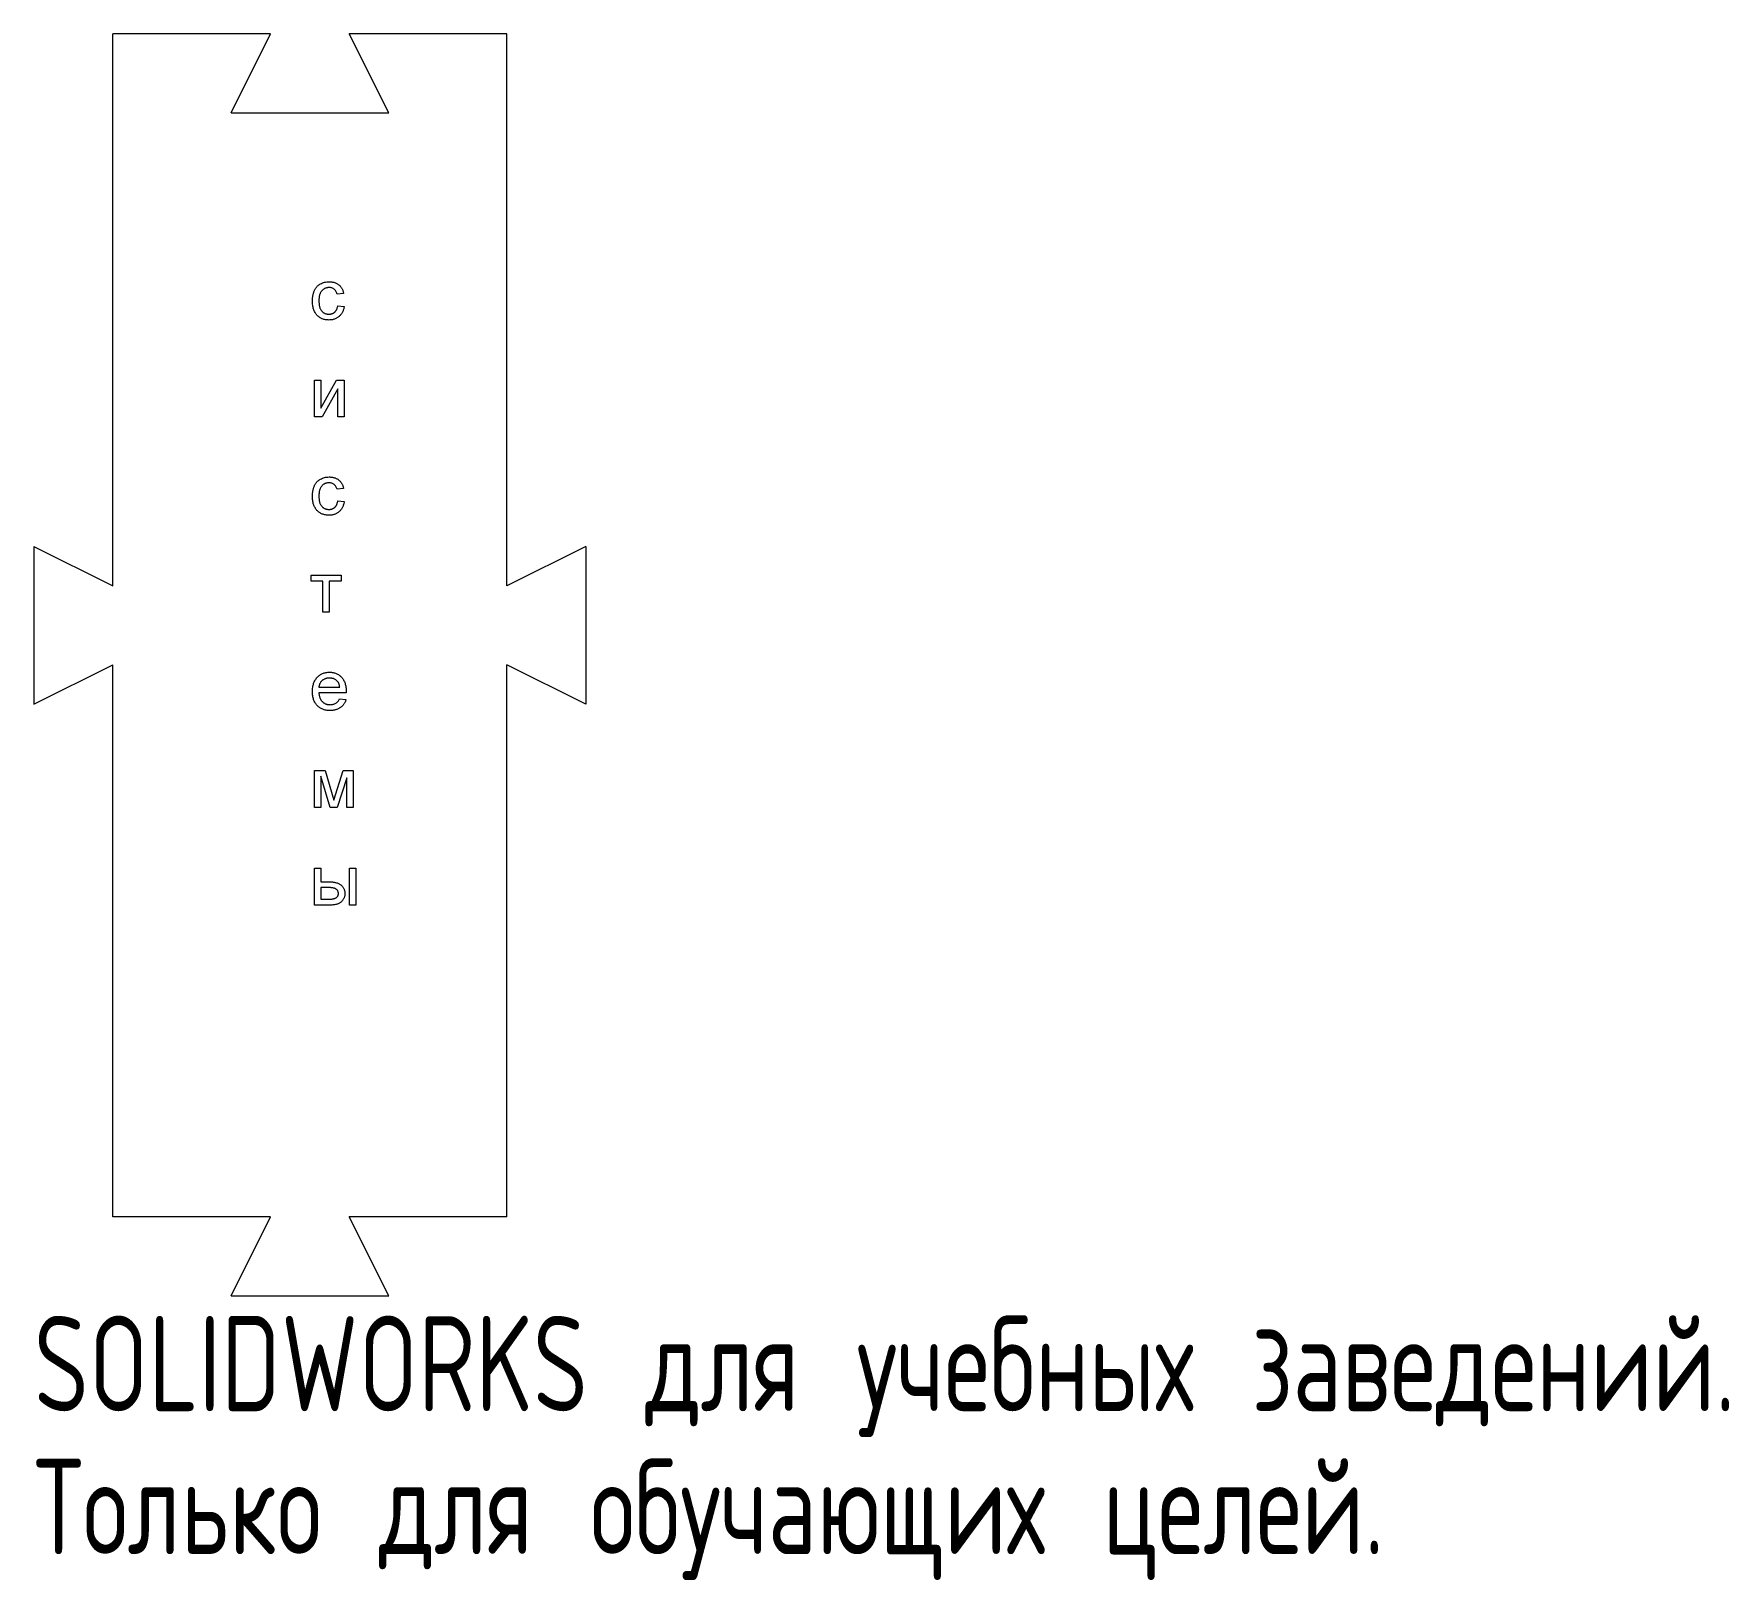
# Model space of a CAD drawing. Header units: millimetres. Extents: x -14 to 72, y -35.9 to 42.5.
import ezdxf

# ---------------------------------------------------------------- set-up
doc = ezdxf.new("R2010")
doc.units = ezdxf.units.MM
doc.styles.add('SLDTEXTSTYLE0', font='TXT', dxfattribs={"width": 0.7, "bigfont": 'bigfont'})

msp = doc.modelspace()

# ---------------------------------------------------------------- linework, layer by layer
at = {"color": 7, "linetype": 'Continuous', "lineweight": 15}
for p, q in [((-10, 14.5), (-10, 42.5)), ((-2, 42.5), (-10, 42.5)), ((-4, 38.5), (-2, 42.5)), ((4, 38.5), (2, 42.5)), ((10, 42.5), (2, 42.5)), ((10, 14.5), (10, 42.5)), ((-4, 38.5), (4, 38.5)), ((1.712, 29.339), (1.383, 29.306)), ((1.416, 28.713), (1.745, 28.68)), ((0.23, 24.947), (0.56, 24.947)), ((0.23, 23.071), (0.23, 24.947)), ((0.56, 23.516), (1.348, 24.947)), ((0.56, 24.947), (0.56, 23.516)), ((1.348, 24.947), (1.745, 24.947)), ((1.745, 24.947), (1.745, 23.071)), ((1.416, 24.493), (0.633, 23.071)), ((1.416, 23.071), (1.416, 24.493)), ((0.633, 23.071), (0.23, 23.071)), ((1.745, 23.071), (1.416, 23.071)), ((1.712, 19.436), (1.383, 19.404)), ((1.416, 18.811), (1.745, 18.778)), ((-14, 16.5), (-14, 8.5)), ((-14, 16.5), (-10, 14.5)), ((14, 16.5), (10, 14.5)), ((14, 16.5), (14, 8.5)), ((0.066, 15.045), (1.581, 15.045)), ((0.066, 14.749), (0.066, 15.045)), ((0.659, 14.749), (0.066, 14.749)), ((0.659, 13.168), (0.659, 14.749)), ((0.988, 14.749), (0.988, 13.168)), ((1.581, 14.749), (0.988, 14.749)), ((1.581, 15.045), (1.581, 14.749)), ((0.988, 13.168), (0.659, 13.168)), ((-14, 8.5), (-10, 10.5)), ((-10, -17.5), (-10, 10.5)), ((14, 8.5), (10, 10.5)), ((10, -17.5), (10, 10.5)), ((0.461, 9.369), (1.515, 9.369)), ((1.842, 9.073), (0.461, 9.073)), ((1.511, 8.777), (1.834, 8.744)), ((0.23, 5.142), (0.769, 5.142)), ((0.23, 3.266), (0.23, 5.142)), ((0.56, 4.849), (0.56, 3.266)), ((1.023, 3.266), (0.56, 4.849)), ((0.769, 5.142), (1.213, 3.64)), ((1.213, 3.64), (1.694, 5.142)), ((1.877, 4.777), (1.393, 3.266)), ((1.694, 5.142), (2.206, 5.142)), ((1.877, 3.266), (1.877, 4.777)), ((2.206, 5.142), (2.206, 3.266)), ((0.56, 3.266), (0.23, 3.266)), ((1.393, 3.266), (1.023, 3.266)), ((2.206, 3.266), (1.877, 3.266)), ((0.23, 0.191), (0.56, 0.191)), ((0.23, -1.686), (0.23, 0.191)), ((0.56, 0.191), (0.56, -0.5)), ((2.009, 0.191), (2.338, 0.191)), ((2.009, -1.686), (2.009, 0.191)), ((2.338, 0.191), (2.338, -1.686)), ((0.56, -0.5), (0.961, -0.5)), ((0.56, -0.797), (0.56, -1.389)), ((0.934, -0.797), (0.56, -0.797)), ((1.029, -1.686), (0.23, -1.686)), ((0.56, -1.389), (0.892, -1.389)), ((2.338, -1.686), (2.009, -1.686)), ((-2, -17.5), (-10, -17.5)), ((-4, -21.5), (-2, -17.5)), ((10, -17.5), (2, -17.5)), ((4, -21.5), (2, -17.5)), ((-4, -21.5), (4, -21.5))]:
    msp.add_line(p, q, dxfattribs=at)
for points, knots in [([(0.132, 28.953), (0.132, 28.978), (0.133, 29.027), (0.137, 29.098), (0.145, 29.168), (0.156, 29.235), (0.169, 29.3), (0.187, 29.362), (0.207, 29.422), (0.23, 29.48), (0.256, 29.535), (0.286, 29.586), (0.319, 29.633), (0.355, 29.678), (0.395, 29.719), (0.438, 29.756), (0.484, 29.789), (0.549, 29.829), (0.635, 29.87), (0.744, 29.906), (0.858, 29.927), (0.935, 29.93), (0.974, 29.932)], [0, 0, 0, 0, 0.05069, 0.100064, 0.147868, 0.194213, 0.239564, 0.283798, 0.326868, 0.369348, 0.410747, 0.451432, 0.490875, 0.5299, 0.568726, 0.607396, 0.646183, 0.685355, 0.76375, 0.841544, 0.919958, 1, 1, 1, 1]), ([(0.976, 29.635), (0.957, 29.635), (0.921, 29.634), (0.867, 29.626), (0.816, 29.614), (0.768, 29.595), (0.723, 29.573), (0.68, 29.545), (0.64, 29.512), (0.603, 29.474), (0.569, 29.43), (0.54, 29.38), (0.516, 29.325), (0.496, 29.264), (0.48, 29.196), (0.469, 29.123), (0.462, 29.044), (0.461, 28.99), (0.461, 28.962)], [0, 0, 0, 0, 0.058407, 0.114122, 0.168129, 0.221319, 0.273983, 0.326987, 0.380581, 0.435847, 0.4927, 0.552462, 0.615019, 0.681542, 0.753079, 0.829996, 0.912188, 1, 1, 1, 1]), ([(0.974, 29.932), (0.998, 29.931), (1.047, 29.93), (1.117, 29.923), (1.184, 29.911), (1.248, 29.894), (1.308, 29.873), (1.365, 29.846), (1.418, 29.814), (1.467, 29.778), (1.513, 29.738), (1.554, 29.692), (1.592, 29.644), (1.625, 29.591), (1.654, 29.534), (1.678, 29.472), (1.698, 29.407), (1.707, 29.362), (1.712, 29.339)], [0, 0, 0, 0, 0.070794, 0.13893, 0.203761, 0.267247, 0.328285, 0.388484, 0.447711, 0.506494, 0.565373, 0.623849, 0.682432, 0.742429, 0.8035, 0.866802, 0.932061, 1, 1, 1, 1]), ([(1.383, 29.306), (1.375, 29.332), (1.361, 29.382), (1.327, 29.45), (1.285, 29.507), (1.235, 29.554), (1.178, 29.59), (1.116, 29.617), (1.048, 29.633), (1, 29.634), (0.976, 29.635)], [0, 0, 0, 0, 0.142716, 0.272954, 0.3965, 0.515511, 0.63267, 0.750593, 0.871256, 1, 1, 1, 1]), ([(0.974, 27.989), (0.944, 27.99), (0.883, 27.992), (0.794, 28.003), (0.71, 28.022), (0.631, 28.05), (0.556, 28.085), (0.487, 28.128), (0.421, 28.179), (0.361, 28.238), (0.307, 28.304), (0.26, 28.377), (0.22, 28.456), (0.188, 28.543), (0.162, 28.636), (0.145, 28.736), (0.134, 28.842), (0.132, 28.916), (0.132, 28.953)], [0, 0, 0, 0, 0.06395, 0.125495, 0.184553, 0.242023, 0.298544, 0.354978, 0.411633, 0.469612, 0.528372, 0.587935, 0.649204, 0.712555, 0.778766, 0.848384, 0.922231, 1, 1, 1, 1]), ([(0.461, 28.962), (0.461, 28.933), (0.462, 28.878), (0.469, 28.798), (0.479, 28.724), (0.495, 28.657), (0.513, 28.595), (0.538, 28.539), (0.566, 28.489), (0.599, 28.446), (0.635, 28.408), (0.674, 28.376), (0.716, 28.347), (0.76, 28.325), (0.807, 28.307), (0.857, 28.295), (0.909, 28.287), (0.945, 28.286), (0.963, 28.285)], [0, 0, 0, 0, 0.089964, 0.173195, 0.251034, 0.323935, 0.391049, 0.454481, 0.514066, 0.570614, 0.625082, 0.678246, 0.730226, 0.782251, 0.834568, 0.88786, 0.94285, 1, 1, 1, 1]), ([(0.963, 28.285), (0.978, 28.286), (1.006, 28.286), (1.049, 28.291), (1.089, 28.299), (1.128, 28.311), (1.164, 28.326), (1.199, 28.344), (1.233, 28.365), (1.264, 28.39), (1.293, 28.418), (1.318, 28.45), (1.342, 28.485), (1.362, 28.524), (1.38, 28.566), (1.395, 28.612), (1.408, 28.661), (1.413, 28.696), (1.416, 28.713)], [0, 0, 0, 0, 0.063436, 0.125047, 0.185165, 0.242744, 0.299945, 0.356986, 0.413675, 0.470983, 0.529005, 0.58841, 0.649227, 0.712623, 0.77912, 0.848934, 0.922015, 1, 1, 1, 1]), ([(1.745, 28.68), (1.741, 28.654), (1.732, 28.602), (1.711, 28.528), (1.686, 28.457), (1.656, 28.391), (1.621, 28.329), (1.581, 28.272), (1.536, 28.22), (1.487, 28.171), (1.433, 28.129), (1.377, 28.091), (1.316, 28.06), (1.254, 28.034), (1.188, 28.014), (1.12, 27.999), (1.048, 27.991), (0.999, 27.99), (0.974, 27.989)], [0, 0, 0, 0, 0.070393, 0.138268, 0.204039, 0.267151, 0.3295, 0.390196, 0.450797, 0.511856, 0.572004, 0.631682, 0.690926, 0.750109, 0.810163, 0.871602, 0.93485, 1, 1, 1, 1]), ([(0.132, 19.051), (0.132, 19.075), (0.133, 19.124), (0.137, 19.196), (0.145, 19.266), (0.156, 19.333), (0.169, 19.398), (0.187, 19.46), (0.207, 19.52), (0.23, 19.577), (0.256, 19.632), (0.286, 19.683), (0.319, 19.731), (0.355, 19.776), (0.395, 19.816), (0.438, 19.853), (0.484, 19.887), (0.549, 19.926), (0.635, 19.967), (0.744, 20.003), (0.858, 20.025), (0.935, 20.028), (0.974, 20.029)], [0, 0, 0, 0, 0.05069, 0.100064, 0.147868, 0.194213, 0.239564, 0.283798, 0.326868, 0.369348, 0.410747, 0.451432, 0.490875, 0.5299, 0.568726, 0.607396, 0.646183, 0.685355, 0.76375, 0.841544, 0.919958, 1, 1, 1, 1]), ([(0.974, 20.029), (0.998, 20.029), (1.047, 20.028), (1.117, 20.02), (1.184, 20.009), (1.248, 19.992), (1.308, 19.97), (1.365, 19.943), (1.418, 19.912), (1.467, 19.876), (1.513, 19.835), (1.554, 19.79), (1.592, 19.741), (1.625, 19.688), (1.654, 19.631), (1.678, 19.57), (1.698, 19.505), (1.707, 19.46), (1.712, 19.436)], [0, 0, 0, 0, 0.070794, 0.13893, 0.203761, 0.267247, 0.328285, 0.388484, 0.447711, 0.506494, 0.565373, 0.623849, 0.682432, 0.742429, 0.8035, 0.866802, 0.932061, 1, 1, 1, 1]), ([(0.974, 18.086), (0.944, 18.087), (0.883, 18.089), (0.794, 18.1), (0.71, 18.12), (0.631, 18.147), (0.556, 18.182), (0.487, 18.226), (0.421, 18.277), (0.361, 18.335), (0.307, 18.401), (0.26, 18.474), (0.22, 18.554), (0.188, 18.64), (0.162, 18.733), (0.145, 18.833), (0.134, 18.94), (0.132, 19.013), (0.132, 19.051)], [0, 0, 0, 0, 0.06395, 0.125495, 0.184553, 0.242023, 0.298544, 0.354978, 0.411633, 0.469612, 0.528372, 0.587935, 0.649204, 0.712555, 0.778766, 0.848384, 0.922231, 1, 1, 1, 1]), ([(0.976, 19.733), (0.957, 19.732), (0.921, 19.731), (0.867, 19.723), (0.816, 19.711), (0.768, 19.693), (0.723, 19.67), (0.68, 19.642), (0.64, 19.609), (0.603, 19.571), (0.569, 19.527), (0.54, 19.478), (0.516, 19.422), (0.496, 19.361), (0.48, 19.294), (0.469, 19.221), (0.462, 19.142), (0.461, 19.087), (0.461, 19.059)], [0, 0, 0, 0, 0.058407, 0.114122, 0.168129, 0.221319, 0.273983, 0.326987, 0.380581, 0.435847, 0.4927, 0.552462, 0.615019, 0.681542, 0.753079, 0.829996, 0.912188, 1, 1, 1, 1]), ([(0.461, 19.059), (0.461, 19.031), (0.462, 18.976), (0.469, 18.896), (0.479, 18.822), (0.495, 18.754), (0.513, 18.692), (0.538, 18.637), (0.566, 18.587), (0.599, 18.543), (0.635, 18.505), (0.674, 18.473), (0.716, 18.445), (0.76, 18.422), (0.807, 18.404), (0.857, 18.392), (0.909, 18.384), (0.945, 18.383), (0.963, 18.383)], [0, 0, 0, 0, 0.089964, 0.173195, 0.251034, 0.323935, 0.391049, 0.454481, 0.514066, 0.570614, 0.625082, 0.678246, 0.730226, 0.782251, 0.834568, 0.88786, 0.94285, 1, 1, 1, 1]), ([(1.383, 19.404), (1.375, 19.43), (1.361, 19.479), (1.327, 19.547), (1.285, 19.604), (1.235, 19.651), (1.178, 19.688), (1.116, 19.714), (1.048, 19.73), (1, 19.732), (0.976, 19.733)], [0, 0, 0, 0, 0.142716, 0.272954, 0.3965, 0.515511, 0.63267, 0.750593, 0.871256, 1, 1, 1, 1]), ([(0.963, 18.383), (0.978, 18.383), (1.006, 18.383), (1.049, 18.389), (1.089, 18.397), (1.128, 18.408), (1.164, 18.423), (1.199, 18.441), (1.233, 18.463), (1.264, 18.487), (1.293, 18.515), (1.318, 18.547), (1.342, 18.583), (1.362, 18.621), (1.38, 18.664), (1.395, 18.71), (1.408, 18.759), (1.413, 18.793), (1.416, 18.811)], [0, 0, 0, 0, 0.063436, 0.125047, 0.185165, 0.242744, 0.299945, 0.356986, 0.413675, 0.470983, 0.529005, 0.58841, 0.649227, 0.712623, 0.77912, 0.848934, 0.922015, 1, 1, 1, 1]), ([(1.745, 18.778), (1.741, 18.752), (1.732, 18.7), (1.711, 18.625), (1.686, 18.555), (1.656, 18.489), (1.621, 18.427), (1.581, 18.37), (1.536, 18.317), (1.487, 18.269), (1.433, 18.226), (1.377, 18.188), (1.316, 18.157), (1.254, 18.131), (1.188, 18.111), (1.12, 18.097), (1.048, 18.088), (0.999, 18.087), (0.974, 18.086)], [0, 0, 0, 0, 0.070393, 0.138268, 0.204039, 0.267151, 0.3295, 0.390196, 0.450797, 0.511856, 0.572004, 0.631682, 0.690926, 0.750109, 0.810163, 0.871602, 0.93485, 1, 1, 1, 1]), ([(0.132, 9.139), (0.132, 9.177), (0.134, 9.251), (0.145, 9.359), (0.164, 9.46), (0.19, 9.555), (0.224, 9.643), (0.266, 9.725), (0.315, 9.8), (0.372, 9.868), (0.434, 9.929), (0.501, 9.982), (0.574, 10.027), (0.65, 10.063), (0.731, 10.092), (0.816, 10.112), (0.906, 10.124), (0.968, 10.126), (0.999, 10.127)], [0, 0, 0, 0, 0.077019, 0.149548, 0.218714, 0.284923, 0.348159, 0.409728, 0.469839, 0.529421, 0.588276, 0.64579, 0.702469, 0.75939, 0.816748, 0.875621, 0.936482, 1, 1, 1, 1]), ([(0.998, 9.83), (0.98, 9.83), (0.944, 9.829), (0.892, 9.823), (0.843, 9.814), (0.795, 9.8), (0.749, 9.782), (0.706, 9.76), (0.665, 9.735), (0.627, 9.705), (0.592, 9.673), (0.56, 9.638), (0.533, 9.599), (0.509, 9.558), (0.491, 9.515), (0.477, 9.469), (0.466, 9.42), (0.463, 9.386), (0.461, 9.369)], [0, 0, 0, 0, 0.068919, 0.134905, 0.199736, 0.262624, 0.324501, 0.385514, 0.447391, 0.509178, 0.570905, 0.630822, 0.690144, 0.749777, 0.809719, 0.870915, 0.934591, 1, 1, 1, 1]), ([(1.394, 9.673), (1.381, 9.685), (1.355, 9.71), (1.313, 9.743), (1.267, 9.769), (1.219, 9.792), (1.167, 9.809), (1.113, 9.822), (1.056, 9.829), (1.018, 9.83), (0.998, 9.83)], [0, 0, 0, 0, 0.123686, 0.244301, 0.364229, 0.486002, 0.608441, 0.73367, 0.863772, 1, 1, 1, 1]), ([(0.999, 10.127), (1.03, 10.126), (1.089, 10.124), (1.176, 10.112), (1.259, 10.093), (1.338, 10.065), (1.412, 10.028), (1.482, 9.985), (1.548, 9.933), (1.609, 9.873), (1.665, 9.806), (1.713, 9.733), (1.754, 9.653), (1.787, 9.566), (1.812, 9.473), (1.831, 9.373), (1.842, 9.268), (1.843, 9.195), (1.844, 9.157)], [0, 0, 0, 0, 0.062833, 0.122965, 0.181629, 0.238832, 0.295294, 0.352167, 0.409491, 0.468424, 0.528358, 0.588554, 0.650248, 0.713671, 0.780262, 0.849536, 0.922652, 1, 1, 1, 1]), ([(1.515, 9.369), (1.513, 9.386), (1.509, 9.418), (1.5, 9.464), (1.489, 9.507), (1.475, 9.546), (1.458, 9.583), (1.439, 9.616), (1.418, 9.646), (1.402, 9.664), (1.394, 9.673)], [0, 0, 0, 0, 0.148165, 0.289694, 0.422377, 0.548462, 0.667394, 0.782966, 0.892721, 1, 1, 1, 1]), ([(1.017, 8.184), (0.983, 8.185), (0.919, 8.186), (0.825, 8.198), (0.735, 8.218), (0.651, 8.245), (0.573, 8.281), (0.5, 8.324), (0.431, 8.375), (0.369, 8.434), (0.313, 8.5), (0.265, 8.573), (0.223, 8.652), (0.19, 8.737), (0.163, 8.829), (0.145, 8.927), (0.133, 9.031), (0.132, 9.103), (0.132, 9.139)], [0, 0, 0, 0, 0.067351, 0.131314, 0.193071, 0.252502, 0.310705, 0.36793, 0.425461, 0.483425, 0.542044, 0.60113, 0.66102, 0.722853, 0.787414, 0.854497, 0.925345, 1, 1, 1, 1]), ([(0.461, 9.073), (0.463, 9.05), (0.467, 9.004), (0.477, 8.939), (0.492, 8.877), (0.512, 8.82), (0.535, 8.766), (0.564, 8.718), (0.596, 8.673), (0.633, 8.633), (0.673, 8.597), (0.716, 8.565), (0.761, 8.539), (0.808, 8.517), (0.858, 8.501), (0.911, 8.489), (0.965, 8.482), (1.003, 8.481), (1.022, 8.48)], [0, 0, 0, 0, 0.076546, 0.149754, 0.218882, 0.285099, 0.348766, 0.410233, 0.470857, 0.530387, 0.589538, 0.646884, 0.704289, 0.761368, 0.81848, 0.876944, 0.937289, 1, 1, 1, 1]), ([(1.834, 8.744), (1.827, 8.722), (1.814, 8.679), (1.788, 8.618), (1.759, 8.561), (1.724, 8.507), (1.687, 8.457), (1.645, 8.41), (1.598, 8.368), (1.548, 8.33), (1.494, 8.295), (1.437, 8.265), (1.376, 8.24), (1.311, 8.219), (1.242, 8.203), (1.17, 8.192), (1.095, 8.185), (1.043, 8.184), (1.017, 8.184)], [0, 0, 0, 0, 0.063575, 0.125064, 0.184934, 0.244033, 0.302281, 0.360376, 0.418794, 0.477624, 0.537385, 0.597475, 0.659222, 0.722193, 0.787717, 0.855714, 0.926086, 1, 1, 1, 1]), ([(1.022, 8.48), (1.05, 8.481), (1.104, 8.483), (1.181, 8.496), (1.253, 8.518), (1.318, 8.549), (1.377, 8.59), (1.429, 8.643), (1.475, 8.705), (1.499, 8.752), (1.511, 8.777)], [0, 0, 0, 0, 0.137039, 0.265479, 0.386758, 0.503867, 0.62032, 0.739767, 0.865454, 1, 1, 1, 1]), ([(1.844, 9.157), (1.844, 9.146), (1.843, 9.118), (1.843, 9.089), (1.842, 9.073)], [0, 0, 0, 0, 0.414608, 1, 1, 1, 1]), ([(1.449, -1.097), (1.448, -1.077), (1.445, -1.039), (1.427, -0.984), (1.396, -0.933), (1.361, -0.894), (1.326, -0.865), (1.291, -0.846), (1.248, -0.832), (1.2, -0.818), (1.143, -0.809), (1.08, -0.801), (1.009, -0.798), (0.96, -0.797), (0.934, -0.797)], [0, 0, 0, 0, 0.085307, 0.168909, 0.25592, 0.349577, 0.401247, 0.459362, 0.525361, 0.600617, 0.685157, 0.779745, 0.884602, 1, 1, 1, 1]), ([(0.961, -0.5), (0.993, -0.501), (1.055, -0.502), (1.145, -0.509), (1.229, -0.521), (1.307, -0.539), (1.381, -0.56), (1.448, -0.588), (1.51, -0.62), (1.566, -0.657), (1.616, -0.699), (1.659, -0.744), (1.696, -0.794), (1.726, -0.847), (1.75, -0.904), (1.766, -0.964), (1.777, -1.029), (1.778, -1.073), (1.778, -1.096)], [0, 0, 0, 0, 0.083474, 0.162658, 0.236971, 0.307224, 0.374145, 0.437466, 0.498597, 0.557143, 0.614142, 0.669014, 0.722508, 0.775432, 0.829038, 0.883748, 0.940401, 1, 1, 1, 1]), ([(0.892, -1.389), (0.916, -1.389), (0.962, -1.389), (1.029, -1.385), (1.091, -1.381), (1.147, -1.372), (1.198, -1.363), (1.244, -1.35), (1.285, -1.336), (1.32, -1.319), (1.35, -1.3), (1.376, -1.278), (1.399, -1.255), (1.418, -1.228), (1.432, -1.198), (1.441, -1.167), (1.448, -1.133), (1.448, -1.109), (1.449, -1.097)], [0, 0, 0, 0, 0.1023842, 0.1969081, 0.2843368, 0.364325, 0.4375163, 0.5044435, 0.5646142, 0.6185235, 0.6690875, 0.7164984, 0.7622169, 0.8081367, 0.8532749, 0.899663, 0.9483683, 1, 1, 1, 1]), ([(1.778, -1.096), (1.778, -1.115), (1.777, -1.155), (1.768, -1.213), (1.754, -1.269), (1.734, -1.322), (1.709, -1.373), (1.678, -1.423), (1.642, -1.469), (1.6, -1.514), (1.552, -1.555), (1.497, -1.59), (1.435, -1.62), (1.367, -1.644), (1.292, -1.663), (1.21, -1.676), (1.122, -1.685), (1.061, -1.685), (1.029, -1.686)], [0, 0, 0, 0, 0.055439, 0.109529, 0.162684, 0.215553, 0.268297, 0.321694, 0.376805, 0.433215, 0.491479, 0.551611, 0.614821, 0.681725, 0.753178, 0.830105, 0.912111, 1, 1, 1, 1])]:
    msp.add_open_spline(points, degree=3, knots=knots, dxfattribs=at)

# ---------------------------------------------------------------- texts
at = {"color": 7, "linetype": 'Continuous', "char_height": 4.83362, "attachment_point": 1, "style": 'SLDTEXTSTYLE0'}
for s, insert in [('SOLIDWORKS \\M+18474\\M+1847C\\M+18491 \\M+18485\\M+18489\\M+18475\\M+18471\\M+1847E\\M+1848D\\M+18487 \\M+18478\\M+18470\\M+18472\\M+18475\\M+18474\\M+18475\\M+1847E\\M+18479\\M+1847A.', (-14, -22.52)), ('\\M+18453\\M+18480\\M+1847C\\M+1848E\\M+1847B\\M+18480 \\M+18474\\M+1847C\\M+18491 \\M+18480\\M+18471\\M+18485\\M+18489\\M+18470\\M+18490\\M+1848B\\M+18479\\M+18487 \\M+18488\\M+18475\\M+1847C\\M+18475\\M+1847A.', (-14, -29.77))]:
    msp.add_mtext(s, dxfattribs=dict(at, insert=insert))

doc.saveas('drawing.dxf')
